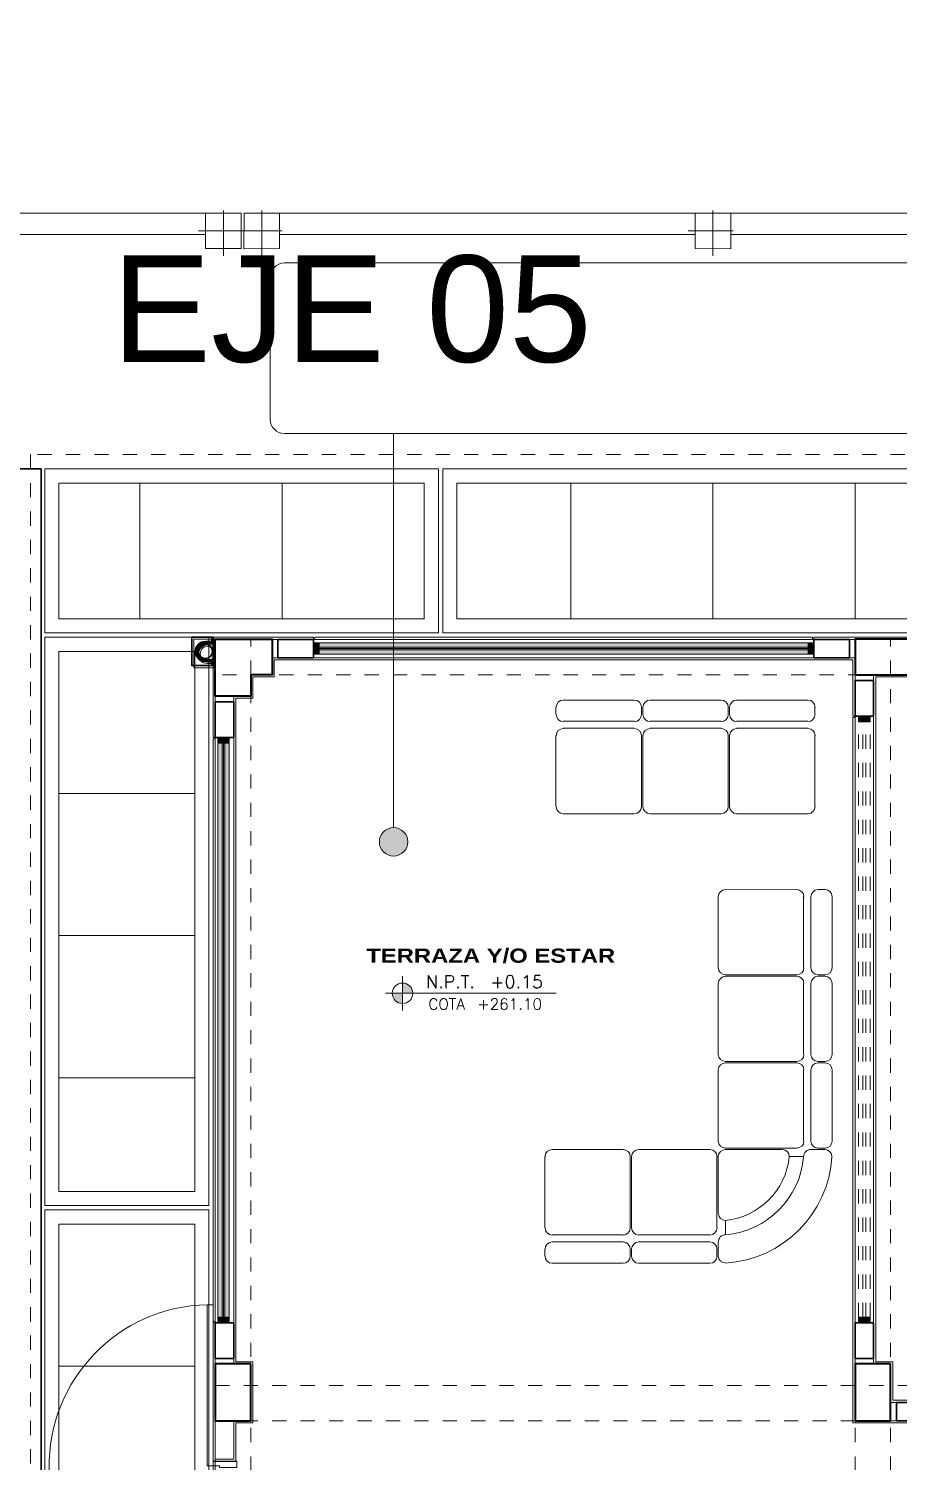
# Model space of a CAD drawing. Header units: metres. Extents: x 349703 to 349913, y 9282546 to 9282694.
# Drawn here: x 349755.17 to 349761.28, y 9282668.75 to 9282678.84 of the extents above; entities that cross this region are included whole.
import ezdxf
from ezdxf.enums import TextEntityAlignment as Align

# ---------------------------------------------------------------- set-up
doc = ezdxf.new("R2010")
doc.units = ezdxf.units.M
doc.header["$LTSCALE"] = 0.25
for name, pattern in [('01 nivel$0$HIDDEN2', [0.1875, 0.125, -0.0625]), ('B. SUM 2$0$HIDDEN', [0.375, 0.25, -0.125]), ('DASHDOT', [3.556, 2.54, -0.508, 0, -0.508]), ('DASHED2', [0.762, 0.635, -0.127])]:
    doc.linetypes.add(name, pattern=pattern)
for name, color, linetype, lineweight in [('0_VANOS', 30, 'Continuous', 9), ('ARQ-FONDO', 253, 'CONTINUOUS', 9), ('COTAS', 94, 'CONTINUOUS', 18), ('CUNETAS-RED', 5, 'CONTINUOUS', 18), ('EJE-TEXTO', 5, 'CONTINUOUS', 25), ('TRAZO', 2, 'Continuous', 13)]:
    doc.layers.add(name, color=color, linetype=linetype, lineweight=lineweight)
doc.styles.add('MOYO2', font='arialbd.ttf', dxfattribs={"width": 1.2})
doc.styles.get("Standard").update_dxf_attribs({"font": 'arial.ttf'})
doc.styles.add('TM-DIM', font='romans.shx')

# ---------------------------------------------------------------- blocks, each defined once
blk = doc.blocks.new('COLUMNAS CENTRALES')
at = {"layer": 'ARQ-FONDO', "lineweight": 40}
for points in [[(-59533.969, 35130.333), (-59533.569, 35130.333), (-59533.569, 35130.083), (-59533.969, 35130.083)], [(-59529.319, 35130.083), (-59529.319, 35129.933), (-59529.069, 35129.933), (-59529.069, 35130.333), (-59529.469, 35130.333), (-59529.469, 35130.083)], [(-59533.819, 35125.233), (-59533.569, 35125.233), (-59533.569, 35124.833), (-59533.819, 35124.833)], [(-59529.319, 35125.233), (-59529.069, 35125.233), (-59529.069, 35124.833), (-59529.319, 35124.833)]]:
    blk.add_lwpolyline(points, close=True, dxfattribs=at)
blk = doc.blocks.new('MOBILIARIO ESTAR')
at = {"layer": 'ARQ-FONDO', "linetype": 'Continuous', "lineweight": 5}
for p, q in [((3923.476, 1582.712), (3922.977, 1582.712)), ((3924.086, 1582.712), (3923.585, 1582.712)), ((3922.926, 1582.661), (3922.926, 1582.612)), ((3923.527, 1582.612), (3923.527, 1582.661)), ((3923.536, 1582.661), (3923.536, 1582.612)), ((3924.135, 1582.612), (3924.135, 1582.661)), ((3924.146, 1582.562), (3924.146, 1582.661)), ((3922.977, 1582.562), (3923.476, 1582.562)), ((3923.476, 1582.511), (3922.977, 1582.511)), ((3923.585, 1582.562), (3924.086, 1582.562)), ((3924.086, 1582.511), (3923.585, 1582.511)), ((3924.196, 1582.409), (3924.196, 1582.509)), ((3922.926, 1582.462), (3922.926, 1581.961)), ((3923.527, 1581.961), (3923.527, 1582.462)), ((3923.536, 1582.462), (3923.536, 1581.961)), ((3924.135, 1581.961), (3924.135, 1582.462)), ((3924.146, 1581.961), (3924.146, 1582.361)), ((3922.977, 1581.912), (3923.476, 1581.912)), ((3923.585, 1581.912), (3924.086, 1581.912)), ((3924.596, 1581.912), (3924.196, 1581.912)), ((3924.196, 1581.901), (3924.697, 1581.901)), ((3924.744, 1581.961), (3924.644, 1581.961)), ((3924.896, 1581.912), (3924.797, 1581.912)), ((3924.846, 1581.901), (3924.896, 1581.901)), ((3924.146, 1581.35), (3924.146, 1581.851)), ((3924.746, 1581.851), (3924.746, 1581.35)), ((3924.797, 1581.35), (3924.797, 1581.851)), ((3924.947, 1581.851), (3924.947, 1581.35)), ((3924.697, 1581.301), (3924.196, 1581.301)), ((3924.196, 1581.292), (3924.697, 1581.292)), ((3924.896, 1581.301), (3924.846, 1581.301)), ((3924.846, 1581.292), (3924.896, 1581.292)), ((3924.146, 1580.742), (3924.146, 1581.241)), ((3924.746, 1581.241), (3924.746, 1580.742)), ((3924.797, 1580.742), (3924.797, 1581.241)), ((3924.947, 1581.241), (3924.947, 1580.742)), ((3924.697, 1580.691), (3924.196, 1580.691)), ((3924.196, 1580.682), (3924.697, 1580.682)), ((3924.896, 1580.691), (3924.846, 1580.691)), ((3924.846, 1580.682), (3924.896, 1580.682)), ((3924.146, 1580.131), (3924.146, 1580.63)), ((3924.746, 1580.63), (3924.746, 1580.131)), ((3924.797, 1580.131), (3924.797, 1580.63)), ((3924.947, 1580.63), (3924.947, 1580.131)), ((3924.697, 1580.082), (3924.196, 1580.08)), ((3924.896, 1580.082), (3924.846, 1580.082)), ((3923.004, 1578.998), (3923.004, 1579.497)), ((3923.055, 1579.548), (3923.554, 1579.548)), ((3923.605, 1579.497), (3923.605, 1578.998)), ((3923.615, 1578.998), (3923.615, 1579.497)), ((3923.666, 1579.548), (3924.165, 1579.548)), ((3924.216, 1579.497), (3924.216, 1578.998)), ((3924.225, 1578.998), (3924.225, 1579.497)), ((3924.274, 1579.548), (3924.775, 1579.548)), ((3924.825, 1579.497), (3924.825, 1578.998)), ((3923.554, 1578.947), (3923.055, 1578.947)), ((3923.055, 1578.898), (3923.554, 1578.898)), ((3924.165, 1578.947), (3923.666, 1578.947)), ((3923.666, 1578.898), (3924.165, 1578.898)), ((3924.775, 1578.947), (3924.274, 1578.947)), ((3924.274, 1578.898), (3924.775, 1578.898)), ((3923.004, 1578.797), (3923.004, 1578.848)), ((3923.605, 1578.848), (3923.605, 1578.797)), ((3923.615, 1578.797), (3923.615, 1578.848)), ((3924.216, 1578.848), (3924.216, 1578.797)), ((3924.225, 1578.797), (3924.225, 1578.848)), ((3924.825, 1578.848), (3924.825, 1578.797)), ((3923.554, 1578.748), (3923.055, 1578.748)), ((3924.165, 1578.748), (3923.666, 1578.748)), ((3924.775, 1578.748), (3924.274, 1578.748))]:
    blk.add_line(p, q, dxfattribs=at)
for points in [[(3922.978, 1582.712), (3922.95, 1582.712), (3922.927, 1582.69), (3922.927, 1582.662)], [(3923.527, 1582.662), (3923.527, 1582.69), (3923.504, 1582.712), (3923.477, 1582.712)], [(3923.586, 1582.712), (3923.559, 1582.712), (3923.536, 1582.69), (3923.536, 1582.662)], [(3924.137, 1582.662), (3924.137, 1582.69), (3924.115, 1582.712), (3924.087, 1582.712)], [(3924.197, 1582.71), (3924.17, 1582.71), (3924.147, 1582.689), (3924.146, 1582.662)], [(3924.945, 1581.962), (3924.92, 1582.365), (3924.6, 1582.685), (3924.197, 1582.711)], [(3922.927, 1582.612), (3922.927, 1582.585), (3922.95, 1582.562), (3922.978, 1582.562)], [(3923.477, 1582.562), (3923.504, 1582.562), (3923.527, 1582.585), (3923.527, 1582.612)], [(3923.536, 1582.612), (3923.536, 1582.585), (3923.559, 1582.562), (3923.586, 1582.562)], [(3924.087, 1582.562), (3924.115, 1582.562), (3924.137, 1582.585), (3924.137, 1582.612)], [(3922.978, 1582.513), (3922.95, 1582.513), (3922.927, 1582.49), (3922.927, 1582.463)], [(3923.527, 1582.463), (3923.527, 1582.49), (3923.504, 1582.513), (3923.477, 1582.513)], [(3923.586, 1582.513), (3923.559, 1582.513), (3923.536, 1582.49), (3923.536, 1582.463)], [(3924.137, 1582.463), (3924.137, 1582.49), (3924.115, 1582.513), (3924.087, 1582.513)], [(3924.146, 1582.563), (3924.146, 1582.55), (3924.151, 1582.536), (3924.16, 1582.526)], [(3924.16, 1582.526), (3924.17, 1582.517), (3924.183, 1582.511), (3924.197, 1582.511)], [(3924.746, 1581.962), (3924.721, 1582.255), (3924.489, 1582.486), (3924.197, 1582.511)], [(3924.197, 1582.411), (3924.17, 1582.411), (3924.148, 1582.39), (3924.147, 1582.363)], [(3924.645, 1581.962), (3924.621, 1582.199), (3924.434, 1582.386), (3924.197, 1582.41)], [(3922.927, 1581.962), (3922.927, 1581.934), (3922.95, 1581.912), (3922.978, 1581.912)], [(3923.477, 1581.912), (3923.504, 1581.912), (3923.527, 1581.934), (3923.527, 1581.962)], [(3923.536, 1581.962), (3923.536, 1581.934), (3923.559, 1581.912), (3923.586, 1581.912)], [(3924.087, 1581.912), (3924.115, 1581.912), (3924.137, 1581.934), (3924.137, 1581.962)], [(3924.146, 1581.962), (3924.146, 1581.934), (3924.169, 1581.912), (3924.197, 1581.912)], [(3924.197, 1581.902), (3924.169, 1581.902), (3924.146, 1581.88), (3924.146, 1581.852)], [(3924.598, 1581.912), (3924.625, 1581.913), (3924.645, 1581.935), (3924.645, 1581.962)], [(3924.748, 1581.852), (3924.748, 1581.88), (3924.725, 1581.902), (3924.697, 1581.902)], [(3924.746, 1581.962), (3924.746, 1581.948), (3924.751, 1581.935), (3924.761, 1581.926)], [(3924.761, 1581.926), (3924.771, 1581.916), (3924.784, 1581.911), (3924.798, 1581.912)], [(3924.847, 1581.902), (3924.82, 1581.902), (3924.797, 1581.88), (3924.797, 1581.852)], [(3924.897, 1581.912), (3924.924, 1581.912), (3924.945, 1581.935), (3924.945, 1581.962)], [(3924.947, 1581.852), (3924.947, 1581.88), (3924.924, 1581.902), (3924.897, 1581.902)], [(3924.146, 1581.351), (3924.146, 1581.324), (3924.169, 1581.301), (3924.197, 1581.301)], [(3924.197, 1581.292), (3924.169, 1581.292), (3924.146, 1581.269), (3924.146, 1581.242)], [(3924.697, 1581.301), (3924.725, 1581.301), (3924.748, 1581.324), (3924.748, 1581.351)], [(3924.748, 1581.242), (3924.748, 1581.269), (3924.725, 1581.292), (3924.697, 1581.292)], [(3924.797, 1581.351), (3924.797, 1581.324), (3924.82, 1581.301), (3924.847, 1581.301)], [(3924.847, 1581.292), (3924.82, 1581.292), (3924.797, 1581.269), (3924.797, 1581.242)], [(3924.897, 1581.301), (3924.924, 1581.301), (3924.947, 1581.324), (3924.947, 1581.351)], [(3924.947, 1581.242), (3924.947, 1581.269), (3924.924, 1581.292), (3924.897, 1581.292)], [(3924.146, 1580.743), (3924.146, 1580.715), (3924.169, 1580.692), (3924.197, 1580.692)], [(3924.197, 1580.682), (3924.169, 1580.682), (3924.146, 1580.659), (3924.146, 1580.631)], [(3924.697, 1580.692), (3924.725, 1580.692), (3924.748, 1580.715), (3924.748, 1580.743)], [(3924.748, 1580.631), (3924.748, 1580.659), (3924.725, 1580.682), (3924.697, 1580.682)], [(3924.797, 1580.743), (3924.797, 1580.715), (3924.82, 1580.692), (3924.847, 1580.692)], [(3924.847, 1580.682), (3924.82, 1580.682), (3924.797, 1580.659), (3924.797, 1580.631)], [(3924.897, 1580.692), (3924.924, 1580.692), (3924.947, 1580.715), (3924.947, 1580.743)], [(3924.947, 1580.631), (3924.947, 1580.659), (3924.924, 1580.682), (3924.897, 1580.682)], [(3924.146, 1580.132), (3924.146, 1580.105), (3924.169, 1580.082), (3924.197, 1580.082)], [(3924.697, 1580.082), (3924.725, 1580.082), (3924.748, 1580.105), (3924.748, 1580.132)], [(3924.797, 1580.132), (3924.797, 1580.105), (3924.82, 1580.082), (3924.847, 1580.082)], [(3924.897, 1580.082), (3924.924, 1580.082), (3924.947, 1580.105), (3924.947, 1580.132)], [(3923.056, 1579.548), (3923.028, 1579.548), (3923.006, 1579.526), (3923.006, 1579.498)], [(3923.605, 1579.498), (3923.605, 1579.526), (3923.583, 1579.548), (3923.555, 1579.548)], [(3923.667, 1579.548), (3923.639, 1579.548), (3923.616, 1579.526), (3923.616, 1579.498)], [(3924.216, 1579.498), (3924.216, 1579.526), (3924.193, 1579.548), (3924.166, 1579.548)], [(3924.275, 1579.548), (3924.248, 1579.548), (3924.225, 1579.526), (3924.225, 1579.498)], [(3924.826, 1579.498), (3924.826, 1579.526), (3924.804, 1579.548), (3924.776, 1579.548)], [(3923.006, 1578.999), (3923.006, 1578.971), (3923.028, 1578.949), (3923.056, 1578.949)], [(3923.555, 1578.949), (3923.583, 1578.949), (3923.605, 1578.971), (3923.605, 1578.999)], [(3923.616, 1578.999), (3923.616, 1578.971), (3923.639, 1578.949), (3923.667, 1578.949)], [(3924.166, 1578.949), (3924.193, 1578.949), (3924.216, 1578.971), (3924.216, 1578.999)], [(3924.225, 1578.999), (3924.225, 1578.971), (3924.248, 1578.949), (3924.275, 1578.949)], [(3924.776, 1578.949), (3924.804, 1578.949), (3924.826, 1578.971), (3924.826, 1578.999)], [(3923.056, 1578.9), (3923.028, 1578.9), (3923.006, 1578.877), (3923.006, 1578.849)], [(3923.605, 1578.849), (3923.605, 1578.877), (3923.583, 1578.9), (3923.555, 1578.9)], [(3923.667, 1578.9), (3923.639, 1578.9), (3923.616, 1578.877), (3923.616, 1578.849)], [(3924.216, 1578.849), (3924.216, 1578.877), (3924.193, 1578.9), (3924.166, 1578.9)], [(3924.275, 1578.9), (3924.248, 1578.9), (3924.225, 1578.877), (3924.225, 1578.849)], [(3924.826, 1578.849), (3924.826, 1578.877), (3924.804, 1578.9), (3924.776, 1578.9)], [(3923.006, 1578.798), (3923.006, 1578.77), (3923.028, 1578.748), (3923.056, 1578.748)], [(3923.555, 1578.748), (3923.583, 1578.748), (3923.605, 1578.77), (3923.605, 1578.798)], [(3923.616, 1578.798), (3923.616, 1578.77), (3923.639, 1578.748), (3923.667, 1578.748)], [(3924.166, 1578.748), (3924.193, 1578.748), (3924.216, 1578.77), (3924.216, 1578.798)], [(3924.225, 1578.798), (3924.225, 1578.77), (3924.248, 1578.748), (3924.275, 1578.748)], [(3924.776, 1578.748), (3924.804, 1578.748), (3924.826, 1578.77), (3924.826, 1578.798)]]:
    blk.add_open_spline(points, degree=3, dxfattribs=at)
blk = doc.blocks.new('*U678')
at = {"linetype": 'Continuous', "lineweight": 0, "true_color": 0xbebebe}
for points in [[(3037.252, 1360.543), (3037.212, 1360.543), (3037.212, 1360.463), (3037.252, 1360.463)], [(3040.732, 1360.543), (3040.692, 1360.543), (3040.692, 1360.463), (3040.732, 1360.463)]]:
    blk.add_hatch(color=9, dxfattribs=at).paths.add_polyline_path(points)
at = {"true_color": 0xffffff}
h = blk.add_hatch(color=7, dxfattribs=at)
h.dxf.hatch_style = 1
h.paths.add_polyline_path([(3040.692, 1360.463), (3040.692, 1360.543), (3037.252, 1360.543), (3037.252, 1360.463)])
at = {"layer": '0_VANOS', "linetype": 'Continuous'}
for p, q in [((3037.252, 1360.513), (3040.692, 1360.513)), ((3037.252, 1360.503), (3040.692, 1360.503)), ((3037.252, 1360.493), (3040.692, 1360.493))]:
    blk.add_line(p, q, dxfattribs=at)
for points in [[(3037.212, 1360.543), (3037.212, 1360.463), (3037.252, 1360.463), (3037.252, 1360.543)], [(3037.252, 1360.543), (3040.692, 1360.543), (3040.692, 1360.463), (3037.252, 1360.463)], [(3040.692, 1360.543), (3040.692, 1360.463), (3040.732, 1360.463), (3040.732, 1360.543)]]:
    blk.add_lwpolyline(points, close=True, dxfattribs=at)
blk = doc.blocks.new('*U679')
at = {"linetype": 'Continuous', "lineweight": 0, "true_color": 0xbebebe}
for points in [[(3037.252, 1360.543), (3037.212, 1360.543), (3037.212, 1360.463), (3037.252, 1360.463)], [(3041.332, 1360.543), (3041.292, 1360.543), (3041.292, 1360.463), (3041.332, 1360.463)]]:
    blk.add_hatch(color=9, dxfattribs=at).paths.add_polyline_path(points)
at = {"true_color": 0xffffff}
h = blk.add_hatch(color=7, dxfattribs=at)
h.dxf.hatch_style = 1
h.paths.add_polyline_path([(3041.292, 1360.463), (3041.292, 1360.543), (3037.252, 1360.543), (3037.252, 1360.463)])
at = {"layer": '0_VANOS', "linetype": 'Continuous'}
for p, q in [((3037.252, 1360.513), (3041.292, 1360.513)), ((3037.252, 1360.503), (3041.292, 1360.503)), ((3037.252, 1360.493), (3041.292, 1360.493))]:
    blk.add_line(p, q, dxfattribs=at)
for points in [[(3037.212, 1360.543), (3037.212, 1360.463), (3037.252, 1360.463), (3037.252, 1360.543)], [(3037.252, 1360.543), (3041.292, 1360.543), (3041.292, 1360.463), (3037.252, 1360.463)], [(3041.292, 1360.543), (3041.292, 1360.463), (3041.332, 1360.463), (3041.332, 1360.543)]]:
    blk.add_lwpolyline(points, close=True, dxfattribs=at)
blk = doc.blocks.new('*U688')
at = {"linetype": 'Continuous', "true_color": 0xbebebe}
for points in [[(3032.131, 1351.189), (3032.131, 1351.269), (3032.171, 1351.269), (3032.171, 1351.189)], [(3036.361, 1351.189), (3036.361, 1351.269), (3036.401, 1351.269), (3036.401, 1351.189)]]:
    blk.add_hatch(color=9, dxfattribs=at).paths.add_polyline_path(points)
at = {"layer": '0_VANOS', "linetype": 'Continuous'}
for p, q in [((3032.131, 1351.269), (3032.171, 1351.269)), ((3032.131, 1351.269), (3032.131, 1351.189)), ((3032.171, 1351.189), (3032.131, 1351.189)), ((3032.171, 1351.269), (3032.171, 1351.189)), ((3036.361, 1351.189), (3036.361, 1351.269)), ((3036.361, 1351.269), (3036.401, 1351.269)), ((3036.401, 1351.189), (3036.361, 1351.189)), ((3036.401, 1351.269), (3036.401, 1351.189))]:
    blk.add_line(p, q, dxfattribs=at)
at = {"layer": '0_VANOS', "linetype": '01 nivel$0$HIDDEN2', "ltscale": 0.5}
for p, q in [((3032.171, 1351.269), (3036.361, 1351.269)), ((3032.171, 1351.239), (3036.361, 1351.239)), ((3032.171, 1351.219), (3036.361, 1351.219)), ((3032.171, 1351.189), (3036.361, 1351.189))]:
    blk.add_line(p, q, dxfattribs=at)
at = {"layer": '0_VANOS', "linetype": '01 nivel$0$HIDDEN2'}
blk.add_line((3036.361, 1351.269), (3036.401, 1351.269), dxfattribs=at)
blk = doc.blocks.new('PUERTA 01')
at = {"layer": 'ARQ-FONDO', "ltscale": 0.025}
for p, q in [((139.2072, 49.0048), (139.0542, 49.0048)), ((139.2072, 48.9648), (139.2072, 49.0048)), ((139.0942, 48.9748), (139.0542, 48.9748)), ((139.2072, 48.9648), (139.0942, 48.9648)), ((139.0942, 47.9348), (139.0162, 47.9348)), ((139.0162, 47.9348), (139.0162, 46.8948)), ((139.0542, 47.9348), (139.0542, 46.8948)), ((139.2072, 47.9448), (139.0942, 47.9448)), ((139.0942, 47.9448), (139.0942, 47.9348)), ((139.2072, 47.9048), (139.2072, 47.9448)), ((139.0542, 46.8948), (139.0162, 46.8948))]:
    blk.add_line(p, q, dxfattribs=at)
at = {"layer": 'ARQ-FONDO'}
for p, q in [((139.0542, 49.0048), (139.0542, 48.9748)), ((139.0942, 48.9748), (139.0942, 48.9648)), ((139.2072, 47.9048), (139.0542, 47.9048))]:
    blk.add_line(p, q, dxfattribs=at)
blk.add_arc((139.0368, 47.9348), 1.0402, 89.04195, 268.8649, dxfattribs=at)
blk = doc.blocks.new('MODULOS DE 12 A 17 NUEVO')
at = {"layer": 'ARQ-FONDO'}
for points in [[(350729.833, 9282631.715), (350730.273, 9282631.715)], [(350730.273, 9282631.715), (350730.548, 9282631.715), (350730.548, 9282631.57)], [(350730.558, 9282631.7), (350730.558, 9282631.715), (350734.058, 9282631.715), (350734.058, 9282631.7)], [(350734.068, 9282631.57), (350734.068, 9282631.715), (350734.333, 9282631.715)], [(350734.333, 9282631.715), (350734.773, 9282631.715), (350734.773, 9282631.275)], [(350730.113, 9282631.15), (350730.113, 9282631.435), (350729.843, 9282631.435), (350729.843, 9282631.555), (350729.568, 9282631.555)], [(350730.558, 9282631.555), (350730.273, 9282631.555), (350730.273, 9282631.435)], [(350734.068, 9282631.555), (350730.558, 9282631.555)], [(350734.613, 9282631), (350734.613, 9282631.285), (350734.493, 9282631.285), (350734.493, 9282631.435), (350734.343, 9282631.435), (350734.343, 9282631.555), (350734.068, 9282631.555)], [(350730.273, 9282631.435), (350730.273, 9282631.16), (350730.128, 9282631.16)], [(350734.773, 9282631.275), (350734.773, 9282631.01), (350734.628, 9282631.01)], [(350730.113, 9282626.905), (350730.113, 9282631.15)], [(350730.258, 9282631.15), (350730.273, 9282631.15), (350730.273, 9282626.905)], [(350734.613, 9282626.89), (350734.613, 9282631)], [(350734.758, 9282631), (350734.773, 9282631), (350734.773, 9282626.9), (350734.758, 9282626.9)], [(350729.983, 9282626.185), (350729.718, 9282626.185), (350729.718, 9282626.345), (350729.993, 9282626.345), (350729.993, 9282626.615), (350730.113, 9282626.615), (350730.113, 9282626.905)], [(350730.273, 9282626.905), (350730.273, 9282626.615)], [(350734.613, 9282626.185), (350734.493, 9282626.185), (350734.493, 9282626.615), (350734.613, 9282626.615), (350734.613, 9282626.89)], [(350734.628, 9282626.89), (350734.773, 9282626.89), (350734.773, 9282626.615)], [(350730.273, 9282626.615), (350730.273, 9282626.185), (350729.983, 9282626.185)], [(350734.773, 9282626.615), (350734.773, 9282626.2)], [(350734.613, 9282626.2), (350734.758, 9282626.2)], [(350734.773, 9282626.2), (350734.773, 9282626.2), (350734.773, 9282625.915), (350734.613, 9282625.915), (350734.613, 9282626.185)]]:
    blk.add_lwpolyline(points, dxfattribs=at)
for points in [[(350730.298, 9282631.7), (350730.258, 9282631.7), (350730.258, 9282631.57), (350730.298, 9282631.57)], [(350730.548, 9282631.7), (350734.068, 9282631.7), (350734.068, 9282631.57), (350730.548, 9282631.57)], [(350734.358, 9282631.7), (350734.318, 9282631.7), (350734.318, 9282631.57), (350734.358, 9282631.57)], [(350730.258, 9282631.41), (350730.258, 9282631.45), (350730.128, 9282631.45), (350730.128, 9282631.41)], [(350734.758, 9282631.26), (350734.758, 9282631.3), (350734.628, 9282631.3), (350734.628, 9282631.26)], [(350730.128, 9282631.16), (350730.258, 9282631.16), (350730.258, 9282626.89), (350730.128, 9282626.89)], [(350734.628, 9282631.01), (350734.758, 9282631.01), (350734.758, 9282626.89), (350734.628, 9282626.89)], [(350730.258, 9282626.6), (350730.258, 9282626.64), (350730.128, 9282626.64), (350730.128, 9282626.6)], [(350734.758, 9282626.6), (350734.758, 9282626.64), (350734.628, 9282626.64), (350734.628, 9282626.6)], [(350730.008, 9282626.33), (350729.968, 9282626.33), (350729.968, 9282626.2), (350730.008, 9282626.2)], [(350734.628, 9282626.2), (350734.758, 9282626.2), (350734.758, 9282625.93), (350734.628, 9282625.93)]]:
    blk.add_lwpolyline(points, close=True, dxfattribs=at)
at = {"layer": 'ARQ-FONDO', "lineweight": 30, "flags": 128}
for points in [[(350730.298, 9282631.57), (350730.298, 9282631.7), (350730.548, 9282631.7), (350730.548, 9282631.57), (350730.298, 9282631.57)], [(350734.068, 9282631.57), (350734.068, 9282631.7), (350734.318, 9282631.7), (350734.318, 9282631.57), (350734.068, 9282631.57)], [(350730.128, 9282631.41), (350730.258, 9282631.41), (350730.258, 9282631.16), (350730.128, 9282631.16), (350730.128, 9282631.41)], [(350734.628, 9282631.26), (350734.758, 9282631.26), (350734.758, 9282631.01), (350734.628, 9282631.01), (350734.628, 9282631.26)], [(350730.128, 9282626.89), (350730.258, 9282626.89), (350730.258, 9282626.64), (350730.128, 9282626.64), (350730.128, 9282626.89)], [(350734.628, 9282626.89), (350734.758, 9282626.89), (350734.758, 9282626.64), (350734.628, 9282626.64), (350734.628, 9282626.89)], [(350729.718, 9282626.2), (350729.718, 9282626.33), (350729.968, 9282626.33), (350729.968, 9282626.2), (350729.718, 9282626.2)]]:
    blk.add_lwpolyline(points, dxfattribs=at)
at = {"layer": 'ARQ-FONDO', "linetype": 'DASHED2', "ltscale": 0.3}
blk.add_lwpolyline([(350734.613, 9282625.915), (350734.773, 9282625.915), (350734.773, 9282624.715), (350734.613, 9282624.715)], close=True, dxfattribs=at)
at = {"layer": 'ARQ-FONDO'}
blk.add_blockref('COLUMNAS CENTRALES', (410263.827, 9247501.368), dxfattribs=at)
at = {"layer": 'ARQ-FONDO', "lineweight": 0}
for name, p, rotation in [('*U678', (353771.278, 9283992.143), 180.000079299102), ('*U679', (352095.208, 9279589.68), 90.000079299102)]:
    blk.add_blockref(name, p, dxfattribs=dict(at, rotation=rotation))
at = {"layer": 'ARQ-FONDO', "rotation": 180}
blk.add_blockref('MOBILIARIO ESTAR', (354655.366, 9284210.021), dxfattribs=at)
at = {"layer": 'ARQ-FONDO', "xscale": -1, "rotation": 270}
blk.add_blockref('*U688', (349378.964, 9279594.759), dxfattribs=at)
at = {"layer": 'ARQ-FONDO', "xscale": 1.090878154788788, "yscale": 1.090878154788788, "zscale": 1.090878154788788, "rotation": 180}
blk.add_blockref('PUERTA 01', (350886.464, 9282678.174), dxfattribs=at)
blk = doc.blocks.new('VERDAD88')
at = {"layer": 'ARQ-FONDO'}
for points in [[(350763.808, 9282653.536), (350767.808, 9282653.536), (350767.808, 9282652.381), (350763.808, 9282652.381), (350763.808, 9282653.536)], [(350767.838, 9282653.536), (350770.608, 9282653.536), (350770.608, 9282652.381), (350767.838, 9282652.381), (350767.838, 9282653.536)], [(350770.608, 9282652.351), (350769.453, 9282652.351), (350769.453, 9282648.351), (350770.608, 9282648.351), (350770.608, 9282652.351)], [(350770.608, 9282648.321), (350769.453, 9282648.321), (350769.453, 9282644.321), (350770.608, 9282644.321), (350770.608, 9282648.321)]]:
    blk.add_lwpolyline(points, dxfattribs=at)
at = {"layer": 'ARQ-FONDO', "flags": 128}
for points in [[(350763.908, 9282653.436), (350767.708, 9282653.436), (350767.708, 9282652.481), (350763.908, 9282652.481)], [(350767.938, 9282653.436), (350770.508, 9282653.436), (350770.508, 9282652.481), (350767.938, 9282652.481)], [(350770.508, 9282652.251), (350769.553, 9282652.251), (350769.553, 9282648.451), (350770.508, 9282648.451)], [(350770.508, 9282648.221), (350769.553, 9282648.221), (350769.553, 9282644.421), (350770.508, 9282644.421)]]:
    blk.add_lwpolyline(points, close=True, dxfattribs=at)
for points in [[(350764.908, 9282652.481), (350764.908, 9282653.436)], [(350765.908, 9282652.481), (350765.908, 9282653.436)], [(350766.908, 9282652.481), (350766.908, 9282653.436)], [(350768.938, 9282652.481), (350768.938, 9282653.436)], [(350769.938, 9282652.481), (350769.938, 9282653.436)], [(350770.508, 9282651.251), (350769.553, 9282651.251)], [(350770.508, 9282650.251), (350769.553, 9282650.251)], [(350770.508, 9282649.251), (350769.553, 9282649.251)], [(350770.508, 9282647.221), (350769.553, 9282647.221)]]:
    blk.add_lwpolyline(points, dxfattribs=at)
blk = doc.blocks.new('VIGAS')
at = {"layer": 'ARQ-FONDO', "linetype": 'B. SUM 2$0$HIDDEN', "flags": 128}
for points in [[(350745.195, 9282650.615), (350769.745, 9282650.615)], [(350764.995, 9282639.365), (350764.995, 9282650.615)], [(350765.245, 9282639.365), (350765.245, 9282650.615)], [(350769.495, 9282639.365), (350769.495, 9282650.615)], [(350769.745, 9282639.365), (350769.745, 9282650.615)], [(350745.195, 9282650.365), (350769.745, 9282650.365)], [(350745.445, 9282645.365), (350769.745, 9282645.365)], [(350745.445, 9282645.115), (350769.745, 9282645.115)]]:
    blk.add_lwpolyline(points, dxfattribs=at)
blk = doc.blocks.new('*U591')
h = blk.add_hatch(color=251)
h.paths.add_polyline_path([(0.75, -0.1724), (0.75, -0.2324), (0.81, -0.2324, 0.414214)])
h.paths.add_polyline_path([(0.75, -0.2324), (0.69, -0.2324, 0.414214), (0.75, -0.2924)])
at = {"color": 2}
for p, q in [((0.75, -0.1324), (0.75, -0.3324)), ((0.65, -0.2324), (1.65, -0.2324))]:
    blk.add_line(p, q, dxfattribs=at)
blk.add_circle((0.75, -0.2324), 0.06, dxfattribs=at)
at = {"color": 2, "style": 'TM-DIM'}
blk.add_text('COTA', height=0.065, rotation=360, dxfattribs=at).set_placement((1.0088, -0.3282), align=Align.CENTER)
for tag, p, height in [('NIV_P', (0.8881, -0.2024), 0.075), ('VALOR_P', (1.2641, -0.2024), 0.075), ('COTA_P', (1.1884, -0.3282), 0.065)]:
    blk.add_attdef(tag, p, '', height=height, rotation=360, dxfattribs=at)
blk = doc.blocks.new('NOMBRES 12 A 17 AÑOS NUEVO')
at = {"layer": 'ARQ-FONDO', "xscale": 1.199999999999999, "yscale": 1.199999999999999, "zscale": 1.199999999999999}
blk.add_blockref('*U591', (349756.896, 9282672.326, 0), dxfattribs=at).add_auto_attribs({'NIV_P': 'N.P.T.', 'COTA_P': '+261.10', 'VALOR_P': '+0.15'})
at = {"layer": 'ARQ-FONDO', "lineweight": -2, "insert": (349758.416, 9282672.259, 0), "char_height": 0.1, "width": 2.66669, "attachment_point": 8, "style": 'MOYO2'}
blk.add_mtext('TERRAZA Y/O ESTAR', dxfattribs=at)
blk = doc.blocks.new('hdgyt')
at = {"layer": 'ARQ-FONDO'}
for p, q in [((-37274.723, -199270.573), (-37274.748, -199270.573)), ((-37274.713, -199270.583), (-37274.748, -199270.583)), ((-37274.723, -199270.527), (-37274.723, -199270.573)), ((-37274.713, -199270.527), (-37274.713, -199270.583)), ((-37274.593, -199270.527), (-37274.593, -199270.583)), ((-37274.593, -199270.583), (-37274.558, -199270.583)), ((-37274.583, -199270.527), (-37274.583, -199270.573)), ((-37274.583, -199270.573), (-37274.558, -199270.573))]:
    blk.add_line(p, q, dxfattribs=at)
at = {"layer": 'ARQ-FONDO', "lineweight": 5}
blk.add_lwpolyline([(-37274.553, -199270.433), (-37274.753, -199270.433), (-37274.753, -199270.583), (-37274.553, -199270.583)], close=True, dxfattribs=at)
at = {"layer": 'ARQ-FONDO'}
blk.add_circle((-37274.653, -199270.527), 0.05, dxfattribs=at)
for centre, radius, start, end in [((-37274.653, -199270.527), 0.07, 0, 180), ((-37274.653, -199270.527), 0.06, 0, 180), ((-37274.748, -199270.578), 0.005, 90, 270), ((-37274.558, -199270.578), 0.005, 270, 90)]:
    blk.add_arc(centre, radius, start, end, dxfattribs=at)
blk = doc.blocks.new('cp1-flat-2')
at = {"layer": 'ARQ-FONDO', "linetype": 'DASHDOT', "ltscale": 0.5}
for p, q in [((889467.785, -9185120.998), (889467.74, -9185120.651)), ((889467.936, -9185120.802), (889467.589, -9185120.848)), ((889464.639, -9185121.41), (889464.593, -9185121.063)), ((889464.79, -9185121.214), (889464.443, -9185121.259)), ((889461.466, -9185121.825), (889461.42, -9185121.478)), ((889461.617, -9185121.629), (889461.27, -9185121.674)), ((889458.316, -9185122.237), (889458.27, -9185121.89)), ((889458.467, -9185122.041), (889458.12, -9185122.086))]:
    blk.add_line(p, q, dxfattribs=at)
at = {"layer": 'ARQ-FONDO'}
for points in [[(889467.903, -9185120.933), (889467.87, -9185120.685), (889458.153, -9185121.956), (889458.185, -9185122.204), (889458.433, -9185122.171), (889458.42, -9185122.072), (889461.322, -9185121.693), (889461.335, -9185121.792), (889461.583, -9185121.759), (889461.57, -9185121.66), (889464.495, -9185121.278), (889464.508, -9185121.377), (889464.756, -9185121.344), (889464.743, -9185121.245), (889467.642, -9185120.866), (889467.655, -9185120.965)], [(889467.87, -9185120.685), (889467.622, -9185120.717), (889467.655, -9185120.965), (889467.903, -9185120.933)], [(889464.724, -9185121.096), (889464.476, -9185121.129), (889464.508, -9185121.377), (889464.756, -9185121.344)], [(889461.551, -9185121.511), (889461.303, -9185121.544), (889461.335, -9185121.792), (889461.583, -9185121.759)], [(889458.401, -9185121.924), (889458.153, -9185121.956), (889458.185, -9185122.204), (889458.433, -9185122.171)]]:
    blk.add_lwpolyline(points, close=True, dxfattribs=at)
blk = doc.blocks.new('CERCO PERIMETRICO')
at = {"layer": 'ARQ-FONDO', "xscale": -1, "rotation": 7.453784948315611}
for p in [(40468.804, 18505569.822, 210.136), (40478.624, 18505569.822, 210.136)]:
    blk.add_blockref('cp1-flat-2', p, dxfattribs=at)
blk = doc.blocks.new('*U947')
at = {"layer": 'cotas', "true_color": 0x000000}
h = blk.add_hatch(color=18, dxfattribs=at)
h.dxf.hatch_style = 1
edge = h.paths.add_edge_path()
edge.add_arc((2841.421, 1652.807), 0.1, 0, 360)
at = {"layer": 'TRAZO', "color": 18, "true_color": 0x000000}
for p, q in [((2841.421, 1652.707), (2841.421, 1649.933)), ((2840.653, 1649.933), (2845.126, 1649.933)), ((2840.553, 1648.833), (2840.553, 1649.833)), ((2845.226, 1649.833), (2845.226, 1648.833)), ((2840.653, 1648.733), (2845.126, 1648.733))]:
    blk.add_line(p, q, dxfattribs=at)
blk.add_circle((2841.421, 1652.807), 0.1, dxfattribs=at)
for centre, start, end in [((2840.653, 1649.833), 90, 180), ((2845.126, 1649.833), 0, 90), ((2840.653, 1648.833), 180, 270), ((2845.126, 1648.833), 270, 0)]:
    blk.add_arc(centre, 0.1, start, end, dxfattribs=at)
blk = doc.blocks.new('montante')
at = {"layer": 'ARQ-FONDO', "lineweight": 30}
for p, q in [((0, 0.07), (0.045, 0.07)), ((0, 0.06), (0.055, 0.06)), ((0.045, 0.07), (0.045, 0.095)), ((0, -0.06), (0.055, -0.06)), ((0, -0.07), (0.045, -0.07)), ((0.045, -0.07), (0.045, -0.095))]:
    blk.add_line(p, q, dxfattribs=at)
blk.add_lwpolyline([(-0.095, 0.1), (-0.095, -0.1), (0.055, -0.1), (0.055, 0.1)], close=True, dxfattribs=at)
blk.add_circle((0, 0), 0.05, dxfattribs=at)
for centre, radius, start, end in [((0, 0), 0.07, 90, 270), ((0, 0), 0.06, 90, 270), ((0.05, 0.095), 0.005, 0, 180), ((0.05, -0.095), 0.005, 180, 0)]:
    blk.add_arc(centre, radius, start, end, dxfattribs=at)
blk = doc.blocks.new('drenaje')
at = {"layer": 'CUNETAS-RED', "lineweight": 30}
for q in [(36.498, 0.2), (37.098, -32.086)]:
    blk.add_line((37.098, 0.2), q, dxfattribs=at)
blk.add_blockref('montante', (38.253, -1.085), dxfattribs=at)

msp = doc.modelspace()

# ---------------------------------------------------------------- linework, layer by layer
at = {"layer": 'ARQ-FONDO', "linetype": 'B. SUM 2$0$HIDDEN'}
msp.add_lwpolyline([(349782.329, 9282675.838), (349755.179, 9282675.838), (349755.179, 9282661.988), (349782.329, 9282661.988)], close=True, dxfattribs=at)

# ---------------------------------------------------------------- block references
at = {"layer": 'ARQ-FONDO'}
for name, p in [('CERCO PERIMETRICO', (-323.294, 0, -210.136)), ('NOMBRES 12 A 17 AÑOS NUEVO', (0, 0))]:
    msp.add_blockref(name, p, dxfattribs=at)
at = {"layer": 'ARQ-FONDO', "xscale": -1}
for name, p, rotation in [('*U947', (346916.312, 9284325.92), 180), ('hdgyt', (150485.7, 9245400.834), 89.99969846459416)]:
    msp.add_blockref(name, p, dxfattribs=dict(at, rotation=rotation))
for name, p in [('VERDAD88', (700525.887, 22.202)), ('MODULOS DE 12 A 17 NUEVO', (700491.237, 42.838)), ('VIGAS', (700526.224, 23.923))]:
    msp.add_blockref(name, p, dxfattribs=at)
at = {"layer": 'CUNETAS-RED', "lineweight": 30}
msp.add_blockref('drenaje', (349718.156, 9282675.538), dxfattribs=at)

# ---------------------------------------------------------------- texts
at = {"layer": 'EJE-TEXTO'}
msp.add_text('EJE 05', height=0.75, dxfattribs=at).set_placement((349755.75, 9282676.49))

doc.saveas('drawing.dxf')
